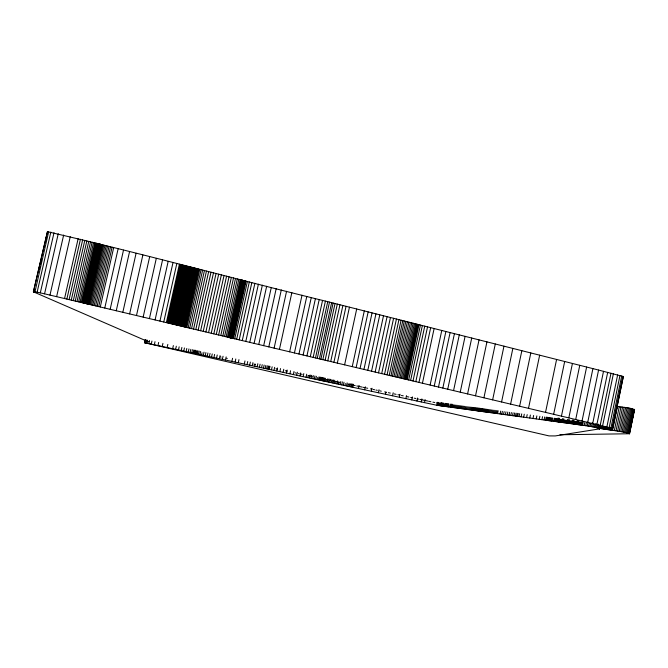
<?xml version="1.0" encoding="UTF-8"?>
<svg xmlns="http://www.w3.org/2000/svg" width="668" height="668" viewBox="0 0 668 668"><rect width="100%" height="100%" fill="white"/><g stroke="black" fill="none" stroke-linecap="round" stroke-linejoin="round"><path stroke-width="1" d="M145.14 339.736L144.472 342.692L436.872 405.276L585.727 425.7L586.32 422.886M598.57 370.055L623.319 376.56L612.606 428.413L587.715 422.376L598.57 370.055L327.746 301.685C234.209 278.865 141.215 253.289 47.436 231.712L33.4 291.816L146.81 341.106M585.727 425.7L587.247 425.925L588.024 422.159M587.247 425.925L588.7 426.159L589.285 423.328M588.7 426.159L590.103 426.393L590.687 423.562M590.103 426.393L591.447 426.627L592.232 422.844M592.683 423.554L603.521 371.299M591.447 426.627L592.741 426.869L593.334 424.03M592.741 426.869L593.986 427.111L594.578 424.28M144.472 342.692L549.021 435.903L555.242 435.928L599.605 428.864L595.18 427.361L595.956 423.579M596.315 427.62L596.908 424.781M596.875 424.547L607.688 372.352M597.409 427.879L598.194 424.096M598.453 428.146L599.037 425.307M598.904 428.271L599.488 425.441M599.154 429.081L599.839 425.566M599.438 428.973L611.003 373.187M599.605 428.864L600.415 424.873M599.672 428.756L600.256 425.933M599.689 428.422L600.682 428.564L601.091 426.601M600.682 428.564L601.617 428.697L602.018 426.735M602.594 425.892L613.383 373.779M601.617 428.697L602.478 428.823L602.887 426.852M602.478 428.823L603.254 428.94L603.663 426.969M603.254 428.94L603.939 429.04L604.348 427.069M603.939 429.04L604.515 429.123L604.924 427.153M604.515 429.123L604.974 429.198L605.383 427.219M604.974 429.198L605.717 427.278M605.308 429.248L605.901 427.303M605.492 429.282L606.076 427.336M605.667 429.307L606.344 427.378M605.934 429.357L606.711 427.436M606.878 426.902L617.649 374.848M606.302 429.407L606.761 429.482L607.17 427.503M606.761 429.482L607.295 429.557L607.705 427.578M607.295 429.557L607.905 429.649L608.314 427.67M607.905 429.649L608.573 429.749L608.982 427.762M609.216 427.462L619.971 375.441M608.573 429.749L609.291 429.85L609.7 427.871M609.291 429.85L610.059 429.967L610.468 427.979M610.953 427.904L621.699 375.925M610.059 429.967L610.869 430.075L611.278 428.096M610.869 430.075L611.696 430.2L622.827 376.293M599.305 426.802L612.481 428.497L623.319 376.56M611.696 430.2L612.556 430.317L617.482 406.453C622.275 407.396 631.343 407.522 634.208 409.901M612.556 430.317L614.335 430.576L619.269 406.67M614.335 430.576L616.038 430.827L620.981 406.879M616.038 430.827L617.658 431.085L622.609 407.096M617.658 431.085L619.203 431.336L624.163 407.321M619.203 431.336L620.672 431.578L625.632 407.547M620.672 431.578L622.067 431.829L627.027 407.772M622.067 431.829L623.378 432.071L628.346 408.006M623.378 432.071L624.622 432.313L629.582 408.24M559.909 434.768L629.532 433.749L625.782 432.555L630.751 408.474M626.885 432.797L631.845 408.724M627.903 433.039L632.863 408.966M628.855 433.281L633.815 409.225M629.248 433.398L634.208 409.342M629.281 433.808L629.891 430.818M630.308 428.831L631.945 420.857M632.362 418.869L633.999 410.895M629.515 433.499L634.466 409.459M629.532 433.749L634.6 409.576M539.251 419.32L539.878 416.314M541.915 419.688L542.541 416.673M545.522 412.39L556.594 359.459M544.069 419.988L544.696 416.966M545.547 420.197L546.182 417.174M546.199 420.297L546.833 417.275M546.366 420.322L547 417.3M546.624 420.364L547.259 417.341M546.975 420.414L547.61 417.391M547.409 420.481L548.044 417.45M547.91 420.548L548.545 417.517M548.478 420.623L549.113 417.592M549.096 420.706L549.731 417.675M549.772 420.798L550.407 417.759M550.49 420.89L551.125 417.851M551.234 420.99L551.868 417.943M552.01 421.09L552.645 418.043M553.647 414.31L564.677 361.497M553.597 421.291L554.231 418.235M554.373 421.391L555.008 418.335M555.133 421.491L555.768 418.427M555.86 421.583L556.494 418.519M556.544 421.675L557.112 418.953M557.187 421.759L557.947 418.126M557.772 421.842L558.531 418.201M558.289 421.917L559.049 418.268M558.74 421.976L559.5 418.335M559.108 422.034L559.675 419.295M559.383 422.076L559.951 419.337M559.559 422.101L560.126 419.37M559.751 422.134L560.318 419.395M560.06 422.184L560.627 419.446M561.437 416.156L572.434 363.459M560.485 422.243L561.053 419.504M561.011 422.318L561.579 419.579M561.629 422.41L562.398 418.752M562.339 422.502L563.099 418.844M563.116 422.61L563.875 418.953M563.959 422.727L564.527 419.98M564.852 422.844L565.429 420.097M565.796 422.969L566.372 420.214M566.781 423.103L567.541 419.429M567.783 423.236L568.551 419.554M568.819 417.909L579.774 365.312M568.794 423.37L569.562 419.679M569.771 423.495L570.347 420.731M570.722 423.621L571.299 420.848M571.633 423.746L572.401 420.047M572.484 423.863L573.253 420.155M573.269 423.971L574.046 420.264M573.987 424.063L574.563 421.283M574.614 424.155L575.19 421.366M575.699 419.537L586.621 367.041M575.148 424.23L575.724 421.441M575.574 424.289L576.15 421.5M575.874 424.339L576.459 421.55M576.058 424.372L576.643 421.575M576.225 424.397L576.801 421.608M576.476 424.439L577.252 420.715M576.818 424.489L577.595 420.765M577.244 424.547L578.02 420.823M577.736 424.614L578.513 420.89M578.296 424.698L578.872 421.9M578.905 424.781L579.49 421.984M579.565 424.865L580.15 422.067M580.267 424.965L580.851 422.159M581.001 425.057L581.586 422.259M582.028 421.032L592.917 368.627M581.761 425.165L582.538 421.416M582.538 425.265L583.314 421.516M584.166 425.483L584.75 422.669M489.953 412.574L490.554 409.751M492.633 399.856L503.973 346.149M491.038 412.715L491.64 409.893M492.149 412.866L492.75 410.043M493.276 413.024L493.869 410.194M494.387 413.175L494.988 410.336M495.489 413.325L496.09 410.486M496.549 413.475L497.151 410.628M497.56 413.617L498.161 410.77M501.568 401.977L512.865 348.395M500.09 413.976L500.699 411.112M501.785 414.21L502.386 411.346M503.555 414.452L504.156 411.588M505.367 414.703L505.977 411.83M507.204 414.962L507.805 412.072M510.602 404.115L521.85 350.675M509.016 415.204L509.626 412.315M510.778 415.446L511.387 412.557M512.465 415.68L513.074 412.774M514.026 415.888L514.636 412.983M515.445 416.08L516.055 413.166M516.673 416.239L517.283 413.325M519.62 406.253L530.818 352.938M517.683 416.373L518.293 413.45M519.069 416.556L519.687 413.626M521.107 416.824L521.725 413.893M523.654 417.174L524.271 414.227M526.576 417.575L527.202 414.619M528.497 408.357L539.66 355.176M529.749 418.009L530.367 415.037M533.014 418.452L533.632 415.479M536.229 418.894L536.855 415.905M441.548 405.952L442.191 402.938M442.191 406.044L442.834 403.029M442.884 406.144L443.527 403.121M443.61 406.244L444.045 404.224M447.727 389.227L459.292 334.868M444.362 406.344L445.005 403.322M445.13 406.453L445.773 403.422M445.898 406.561L446.541 403.522M446.658 406.662L447.31 403.622M447.41 406.762L448.053 403.722M448.128 406.854L448.771 403.814M448.804 406.946L449.238 404.917M450.09 407.113L450.741 404.056M453.564 390.605L465.095 336.33M450.85 407.213L451.501 404.157M451.693 407.33L452.336 404.265M452.603 407.447L453.171 404.766M453.572 407.58L454.14 404.891M454.582 407.722L455.159 405.033M455.634 407.864L456.202 405.167M456.695 408.006L457.271 405.309M460.227 392.183L471.725 338.008M457.764 408.156L458.34 405.459M458.824 408.307L459.392 405.601M459.851 408.449L460.427 405.743M460.845 408.591L461.421 405.877M461.855 408.732L462.423 406.019M462.916 408.883L463.492 406.161M464.018 409.033L464.602 406.311M467.583 393.928L479.048 339.853M465.162 409.192L465.738 406.461M466.306 409.35L466.89 406.62M467.458 409.509L468.043 406.77M468.594 409.668L469.178 406.921M469.696 409.818L470.28 407.071M470.748 409.96L471.332 407.204M471.742 410.094L472.326 407.338M475.524 395.807L486.947 341.849M472.652 410.21L473.236 407.455M473.47 410.319L474.055 407.563M474.23 410.419L474.814 407.655M474.973 410.519L475.558 407.756M475.691 410.611L476.276 407.847M476.376 410.703L476.96 407.931M477.019 410.795L477.612 408.023M477.62 410.878L478.204 408.098M478.163 410.945L478.747 408.173M478.639 411.02L479.232 408.24M479.048 411.079L479.641 408.298M479.382 411.121L479.966 408.34M479.624 411.162L480.209 408.382M479.766 411.187L480.359 408.407M479.916 411.212L480.501 408.432M480.158 411.246L480.743 408.465M480.484 411.296L481.077 408.515M480.893 411.354L481.486 408.565M483.916 397.794L495.297 343.962M481.377 411.421L481.962 408.632M481.929 411.496L482.513 408.707M482.53 411.58L483.123 408.791M483.189 411.672L483.774 408.874M483.882 411.764L484.475 408.966M484.617 411.864L485.21 409.058M485.385 411.964L485.978 409.158M486.162 412.064L486.755 409.259M486.997 412.173L487.598 409.367M487.924 412.298L488.517 409.484M488.909 412.432L489.502 409.618M398.537 377.579L410.352 322.51M587.715 422.376L399.957 377.913L411.772 322.869M401.309 378.23L413.116 323.203M402.57 378.531L414.369 323.521M399.372 397.243L400.015 394.245M403.722 378.798L415.513 323.805M404.741 379.04L416.523 324.064M405.61 379.249L417.391 324.281M406.319 379.416L418.093 324.464M407.221 379.633L418.995 324.69M408.674 379.975L420.439 325.057M405.835 398.629L406.478 395.631M410.611 380.434L422.368 325.541M413.008 381.002L424.748 326.143M411.747 399.898L412.39 396.901M415.805 381.67L427.537 326.852M418.961 382.413L430.676 327.646M416.941 401.009L417.584 398.011M422.435 383.232L434.125 328.514M421.257 401.936L421.892 398.938M424.506 402.629L425.149 399.631M430.117 385.052L441.773 330.443M434.25 386.029L445.882 331.478M438.5 387.039L450.115 332.547M436.872 405.276L437.507 402.278M437.64 405.392L438.283 402.386M438.074 405.451L438.717 402.453M438.976 405.585L439.41 403.581M442.842 388.066L454.432 333.641M439.419 405.643L440.053 402.637M440.504 405.802L441.147 402.787M440.955 405.868L441.59 402.854M346.483 385.887L347.126 382.898M347.961 386.204L348.395 384.209M352.245 366.64L364.294 310.929M349.356 386.496L350.007 383.507M350.65 386.78L351.293 383.791M351.819 387.031L352.462 384.033M356.127 367.567L368.16 311.906M352.829 387.248L353.481 384.259M360.044 368.494L372.059 312.891M358.449 388.45L359.1 385.461M363.951 369.421L375.942 313.876M367.801 370.331L379.775 314.837M364.695 389.795L365.338 386.805M399.957 377.913L371.55 371.216L383.499 315.78M375.14 372.068L387.073 316.682M371.391 391.231L372.034 388.242M378.531 372.869L390.446 317.534M381.687 373.612L393.586 318.319M378.372 392.734L379.015 389.736M384.551 374.289L396.433 319.037M387.081 374.882L398.946 319.663M389.227 375.391L401.092 320.197M385.469 394.254L385.904 392.258M390.955 375.792L402.804 320.632M392.467 376.151L404.315 321.007M394.003 376.51L405.843 321.383M395.539 376.869L407.363 321.767M392.534 395.773L393.176 392.776M397.051 377.228L408.874 322.143M300.032 375.9L300.683 372.911M306.921 355.902L319.212 299.531M303.155 376.568L303.806 373.579M310.286 356.704L322.56 300.375M306.061 377.186L306.712 374.205M307.756 377.554L308.19 375.558M313.167 357.38L325.416 301.101M309.451 377.913L310.102 374.932M311.113 378.272L311.764 375.282M315.505 357.939L327.746 301.685M312.733 378.614L313.384 375.633M371.55 371.216L317.258 358.357L329.491 302.128M314.286 378.948L314.937 375.967M319.404 358.858L331.629 302.671M315.747 379.265L316.398 376.276M320.899 359.217L333.115 303.038M317.116 379.566L317.55 377.57M318.36 379.833L319.012 376.844M322.819 359.668L335.027 303.522M319.463 380.067L320.114 377.078M320.406 380.276L321.058 377.286M325.124 360.211L337.315 304.107M321.166 380.443L321.817 377.453M321.734 380.568L322.385 377.579M322.285 380.685L322.928 377.696M322.995 380.844L323.646 377.854M327.771 360.845L339.945 304.767M323.855 381.027L324.506 378.038M324.848 381.244L325.5 378.255M325.959 381.486L326.393 379.491M330.71 361.538L342.876 305.51M327.161 381.745L327.813 378.756M328.456 382.021L329.099 379.032M333.908 362.298L346.057 306.311M329.808 382.313L330.46 379.324M331.211 382.614L331.862 379.624M332.647 382.923L333.29 379.933M337.315 363.108L349.447 307.171M334.092 383.232L334.743 380.242M335.536 383.541L335.971 381.545M337.014 383.858L337.666 380.869M338.559 384.183L338.993 382.196M340.146 384.526L340.789 381.537M344.604 364.837L356.695 309.008M341.749 384.868L342.4 381.879M343.352 385.211L344.003 382.221M344.938 385.553L345.373 383.557M252.287 365.638L252.938 362.657M258.758 344.496L271.3 287.424M254.784 366.181L255.226 364.194M257.188 366.69L257.84 363.709M317.258 358.357L263.676 345.657L276.193 288.659M259.451 367.183L260.102 364.194M261.555 367.634L262.215 364.653M263.476 368.043L264.136 365.062M268.812 346.876L281.303 289.945M265.188 368.41L265.839 365.429M266.649 368.728L267.3 365.747M267.851 368.986L268.503 366.006M268.753 369.179L269.404 366.198M269.329 369.304L269.989 366.323M274.114 348.128L286.572 291.281M271.492 369.771L272.152 366.79M274.014 370.314L274.665 367.333M279.433 349.389L291.858 292.617M276.828 370.915L277.479 367.934M279.884 371.575L280.535 368.594M283.123 372.276L283.775 369.287M289.645 351.811L302.019 295.189M286.48 372.994L287.131 370.014M294.438 352.946L306.787 296.392M289.912 373.729L290.563 370.748M293.352 374.472L294.004 371.483M298.947 354.015L311.271 297.527M296.742 375.199L297.394 372.21M303.122 355.009L315.43 298.579M205.251 355.543L205.911 352.562M211.23 333.257L224.022 275.517M207.264 355.969L207.923 352.996M263.676 345.657L213.81 333.866L226.586 276.16M209.385 356.428L210.044 353.447M216.282 334.451L229.049 276.777M211.581 356.896L212.24 353.923M218.62 335.01L231.37 277.37M213.952 357.405L214.612 354.432M220.799 335.528L233.541 277.921M216.574 357.973L217.234 354.992M222.795 335.996L235.52 278.422M219.396 358.582L220.056 355.601M224.573 336.421L237.299 278.873M226.126 336.797L238.835 279.274M222.394 359.225L223.054 356.244M227.421 337.106L240.121 279.608M228.423 337.348L241.123 279.867M229.124 337.524L241.808 280.059M229.483 337.616L242.175 280.159M229.692 337.674L242.375 280.226M229.917 337.732L242.601 280.293M230.168 337.799L242.851 280.368M225.508 359.893L226.16 356.912M230.443 337.866L243.119 280.443M230.727 337.933L243.403 280.518M231.019 338.008L243.695 280.593M231.32 338.075L243.995 280.669M231.621 338.15L244.296 280.735M231.93 338.217L244.597 280.81M232.222 338.275L244.889 280.877M232.506 338.342L245.181 280.936M232.781 338.4L245.448 280.986M233.408 338.534L246.074 281.128M234.719 338.843L247.385 281.445M236.672 339.294L249.323 281.921M231.921 361.271L232.581 358.29M239.202 339.887L251.844 282.547M235.136 361.956L235.796 358.983M242.259 340.605L254.892 283.307M238.309 362.64L238.96 359.66M245.799 341.44L258.407 284.184M244.313 363.926L244.972 360.945M249.765 342.375L262.357 285.178M247.068 364.519L247.728 361.538M254.099 343.394L266.666 286.255M249.698 365.087L250.358 362.106M158.007 345.414L158.667 342.442M213.81 333.866L163.76 321.993L176.811 263.551M166.357 322.619L179.391 264.211M167.234 322.828L180.26 264.436M162.274 346.325L162.934 343.352M168.152 323.045L181.17 264.67M169.096 323.27L182.122 264.912M170.073 323.504L183.082 265.154M171.05 323.729L184.051 265.405M172.018 323.963L185.019 265.647M167.167 347.368L167.827 344.396M172.97 324.189L185.963 265.881M173.889 324.397L186.881 266.106M174.757 324.606L187.75 266.323M175.575 324.798L188.56 266.524M176.319 324.965L189.303 266.707M176.978 325.124L189.963 266.866M177.621 325.266L190.597 267.016M172.695 348.554L173.354 345.581M178.298 325.425L191.273 267.183M179.007 325.592L191.983 267.359M179.742 325.767L192.71 267.542M180.485 325.942L193.444 267.726M175.659 349.197L176.319 346.224M181.228 326.118L194.188 267.918M181.963 326.293L194.914 268.102M182.681 326.468L195.624 268.286M183.366 326.627L196.308 268.469M178.515 349.807L179.174 346.834M184.009 326.786L196.951 268.636M184.61 326.936L197.544 268.795M185.153 327.07L198.079 268.945M185.829 327.236L198.755 269.129M181.228 350.391L181.896 347.418M186.84 327.487L199.757 269.388M188.142 327.796L201.06 269.722M183.783 350.942L184.443 347.97M189.72 328.172L202.629 270.131M186.138 351.451L186.806 348.479M191.541 328.606L204.433 270.59M188.284 351.911L188.944 348.938M193.57 329.09L206.454 271.099M190.171 352.312L190.839 349.339M195.782 329.616L208.65 271.659M191.791 352.662L192.451 349.69M193.11 352.946L193.77 349.974M198.145 330.176L211.004 272.252M194.104 353.155L194.764 350.182M194.739 353.288L195.398 350.316M194.989 353.347L195.649 350.366M195.19 353.389L195.849 350.408M195.666 353.489L196.108 351.502M200.634 330.76L213.476 272.878M196.409 353.648L197.068 350.675M197.394 353.856L198.054 350.884M203.222 331.378L216.048 273.521M198.605 354.115L199.264 351.143M200.016 354.416L200.676 351.443M205.869 331.996L218.686 274.189M201.602 354.758L202.045 352.771M203.356 355.134L204.016 352.161M208.558 332.631L221.367 274.857M163.76 321.993L116.257 310.754L129.559 251.636M122.82 312.307L136.088 253.272M129.642 313.91L142.868 254.976M136.489 315.53L149.682 256.687M143.152 317.108L156.312 258.357M149.423 318.594L162.549 259.935M144.706 342.793L145.365 339.828M145.566 342.851L146.225 339.887M146.91 343.11L147.578 340.146M148.822 343.494L149.482 340.53M155.085 319.93L168.177 261.355M151.294 344.003L151.953 341.039M154.35 344.646L155.009 341.674M159.936 321.083L173.004 262.582M116.257 310.754L69.105 299.615L82.657 239.837M71.259 300.124L84.803 240.38M73.313 300.617L86.848 240.897M75.242 301.068L88.769 241.373M77.02 301.485L90.539 241.816M78.624 301.861L92.134 242.208M80.035 302.186L93.537 242.559M81.229 302.462L94.731 242.843M82.189 302.688L95.683 243.077M82.882 302.846L96.376 243.236M83.3 302.93L96.785 243.327M83.567 302.988L97.052 243.377M83.859 303.055L97.344 243.444M84.168 303.122L97.653 243.511M84.485 303.189L97.971 243.586M84.803 303.264L98.288 243.661M85.128 303.339L98.613 243.745M85.454 303.422L98.931 243.828M85.771 303.497L99.248 243.912M86.072 303.573L99.549 243.995M86.356 303.648L99.833 244.071M86.623 303.715L100.091 244.154M86.865 303.781L100.334 244.229M87.199 303.873L100.668 244.329M87.733 304.007L101.194 244.48M88.443 304.182L101.895 244.663M89.32 304.391L102.772 244.897M90.347 304.641L103.79 245.164M91.508 304.917L104.943 245.465M92.777 305.226L106.204 245.782M94.146 305.552L107.565 246.133M95.599 305.894L109.009 246.5M97.119 306.253L110.521 246.876M98.689 306.62L112.082 247.269M100.283 306.996L113.677 247.669M104.767 308.048L118.127 248.772M110.162 309.317L123.496 250.116M33.4 291.816L47.436 231.712M33.826 292.183L34.519 289.152M38.894 269.955L39.821 265.906M40.28 263.885L40.973 260.854M45.583 240.647L46.501 236.606M33.751 291.682L34.97 291.807L48.672 231.738M34.97 291.807L37.124 292.2L50.835 232.072M37.124 292.2L40.305 292.868L54.008 232.731M69.105 299.615L44.564 293.828L58.258 233.716M49.983 295.089L63.652 235.036M56.63 296.65L70.257 236.689M64.554 298.538L78.139 238.693M66.858 299.089L80.427 239.278M616.631 406.353L617.482 406.453M443.602 404.265L444.571 404.424M440.805 403.773L438.851 403.38M436.279 402.854L437.649 403.138M624.622 432.313L625.782 432.555M593.986 427.111L595.18 427.361M432.922 402.153L434.718 402.528M275.926 368.778L277.303 369.07M285.294 370.757L287.165 371.157M308.165 375.633L312.156 376.476M319.855 378.113L321.726 378.505M347.853 384.058L352.62 385.069M353.572 385.277L355.217 385.62M356.804 385.962L362.19 387.098M428.597 401.234L430.893 401.719M253.89 364.085L255.401 364.411M295.056 372.827L296.208 373.078M326.26 379.466L328.013 379.841M329.449 380.15L330.585 380.393M333.683 381.052L332.38 380.777M335.603 381.461L336.755 381.704M338.008 381.971L339.352 382.263M363.192 387.315L365.254 387.749M366.44 387.999L367.717 388.275M370.423 388.851L371.825 389.143M373.228 389.444L374.631 389.745M375.992 390.037L377.303 390.321M379.85 390.863L381.319 391.172M384.659 391.882L386.48 392.275M388.367 392.675L390.304 393.085M394.187 393.911L396.091 394.32M397.928 394.704L399.681 395.08M401.426 395.448L403.247 395.84M406.987 396.633L408.866 397.034M410.72 397.427L412.515 397.811M414.243 398.178L415.863 398.52M417.358 398.838L418.702 399.13M419.871 399.38L425.04 400.483M426.009 400.683L427.729 401.05M226.711 358.315L227.295 358.44M220.331 356.946L221.091 357.113M300.759 374.063L302.212 374.372M298.479 373.562L299.247 373.729M40.305 292.868L44.564 293.828M147.853 341.398L149.131 341.724"/></g></svg>
